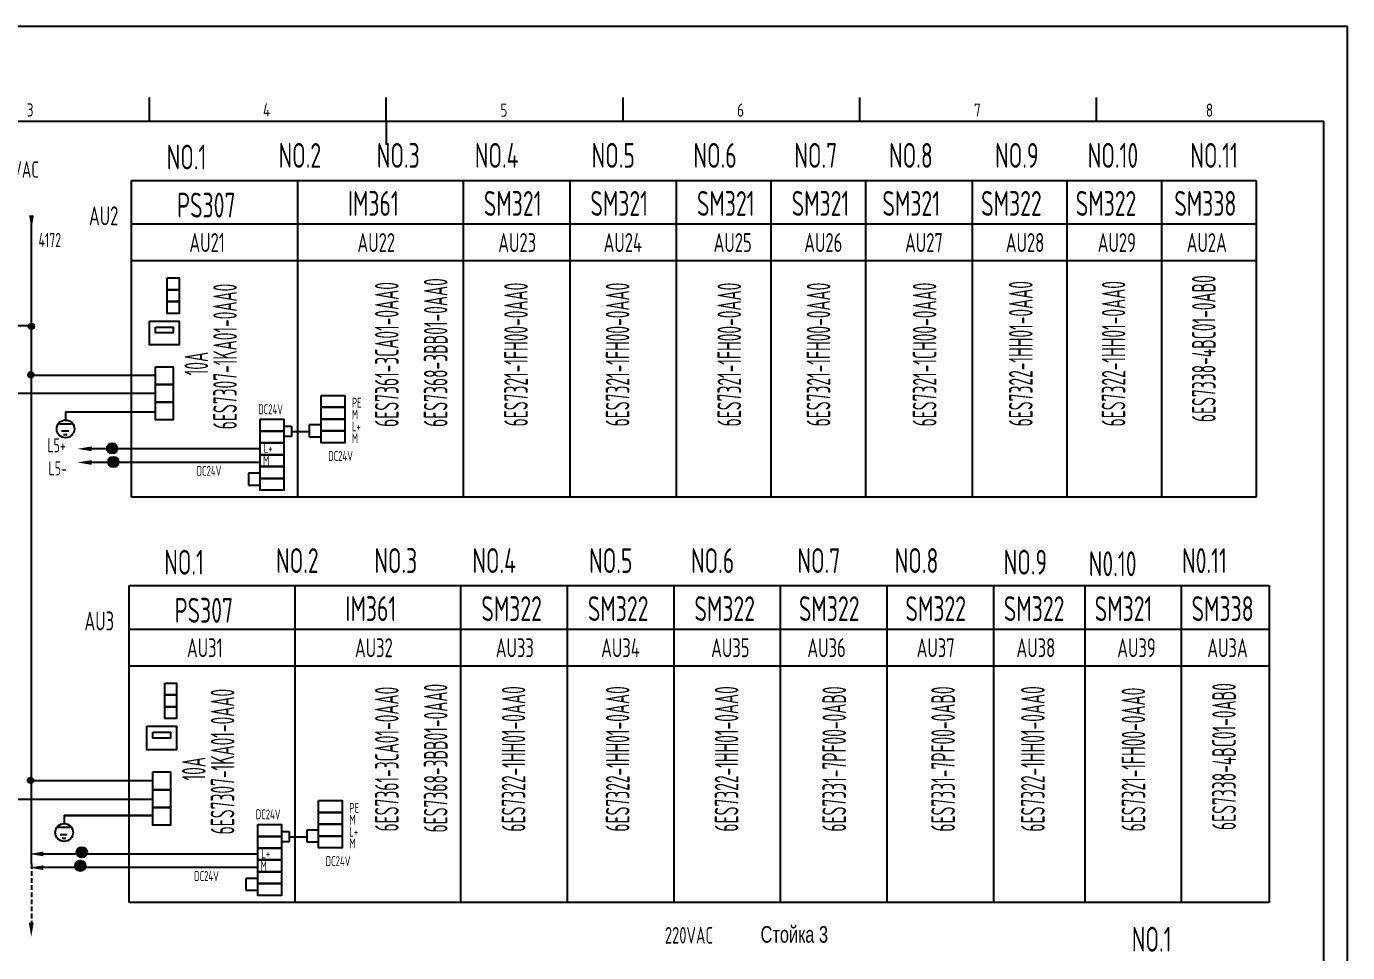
# Model space of a CAD drawing. Extents: x -2005 to 7010, y -1792 to 2924.
# Drawn here: x 1162.9 to 1441.9, y 537.8 to 733.6 of the extents above; entities that cross this region are included whole.
import ezdxf

# ---------------------------------------------------------------- set-up
doc = ezdxf.new("R2010")
doc.units = 0
doc.header["$LTSCALE"] = 2
for name, pattern in [('DASHDOT', [1, 0.5, -0.25, 0, -0.25]), ('DASHED2', [0.375, 0.25, -0.125]), ('HIDDEN', [0.375, 0.25, -0.125])]:
    doc.linetypes.add(name, pattern=pattern)
doc.layers.get('0').update_dxf_attribs({"linetype": 'CONTINUOUS'})
for name, color, linetype in [('01', 7, 'CONTINUOUS'), ('11', 3, 'CONTINUOUS'), ('CONTINUOUS', 7, 'CONTINUOUS')]:
    doc.layers.add(name, color=color, linetype=linetype)
doc.styles.add('ROMAN', font='ROMANC.shx', dxfattribs={"width": 0.7, "height": 0.7})
doc.styles.get("Standard").update_dxf_attribs({"font": 'isocp.shx', "width": 0.707, "bigfont": 'dfst.shx'})

# ---------------------------------------------------------------- blocks, each defined once
blk = doc.blocks.new('POINT1')
h = blk.add_hatch()
h.set_pattern_fill('ANGLE', color=256, scale=0.01, style=0)
h.set_pattern_definition([(0, (0, 0), (0, 0.06985), [0.0508, -0.01905]), (90, (0, 0), (-0.06985, 4e-18), [0.0508, -0.01905])])
h.paths.add_polyline_path([(-0.6, 0, 1), (0.6, 0, 1)])
blk.add_circle((0, 0), 0.6)

msp = doc.modelspace()

# ---------------------------------------------------------------- hatches: boundary and pattern name
at = {"layer": 'CONTINUOUS'}
h = msp.add_hatch(color=256, dxfattribs=at)
edge = h.paths.add_edge_path()
edge.add_arc((1180.96, 644.38), 1.1, 0, 360)
h = msp.add_hatch(color=256, dxfattribs=at)
edge = h.paths.add_edge_path()
edge.add_arc((1181.22, 641.51), 1.1, 0, 360)
h = msp.add_hatch(color=256, dxfattribs=at)
edge = h.paths.add_edge_path()
edge.add_arc((1174.57, 559.03), 1.1, 0, 360)
h = msp.add_hatch(color=256, dxfattribs=at)
edge = h.paths.add_edge_path()
edge.add_arc((1174.25, 556.15), 1.1, 0, 360)

# ---------------------------------------------------------------- linework, layer by layer
at = {"ltscale": 2}
for p, q in [((1185.09, 701), (1422.59, 701)), ((1185.09, 634.05), (1185.09, 701)), ((1220.09, 701), (1220.09, 634.05)), ((1255.09, 701), (1255.09, 634.05)), ((1277.59, 701), (1277.59, 634.05)), ((1300.09, 701), (1300.09, 634.05)), ((1320.09, 701), (1320.09, 634.05)), ((1320.09, 701), (1320.09, 634.05)), ((1340.09, 701), (1340.09, 634.05)), ((1362.59, 701), (1362.59, 634.05)), ((1382.59, 701), (1382.59, 634.05)), ((1382.59, 701), (1382.59, 634.05)), ((1402.59, 701), (1402.59, 634.05)), ((1402.59, 701), (1402.59, 634.05)), ((1402.59, 701), (1402.59, 634.05)), ((1422.59, 701), (1422.59, 634.05)), ((1163.93, 556.55), (1163.93, 693.62)), ((1185.09, 691.82), (1422.59, 691.82)), ((1185.09, 684.07), (1422.59, 684.07)), ((1163.93, 670.25), (1106.79, 670.25)), ((1171.12, 652.1), (1171.12, 650.41)), ((1169.87, 649.59), (1172.37, 649.59)), ((1170.29, 648.07), (1171.8, 648.07)), ((1217.25, 649.05), (1218.85, 649.05)), ((1218.85, 649.05), (1218.85, 646.86)), ((1218.85, 647.94), (1222.59, 647.94)), ((1225.09, 649.33), (1222.59, 649.33)), ((1222.59, 649.33), (1222.59, 646.83)), ((1170.71, 647.28), (1171.5, 647.28)), ((1218.85, 646.86), (1217.25, 646.87)), ((1222.59, 646.83), (1225.09, 646.83)), ((1212.25, 639.13), (1209.75, 639.13)), ((1209.75, 639.13), (1209.75, 636.63)), ((1209.75, 636.63), (1212.25, 636.63)), ((1422.59, 634.05), (1185.09, 634.05)), ((1184.57, 615.37), (1425.31, 615.37)), ((1184.57, 548.42), (1184.57, 615.37)), ((1219.57, 615.37), (1219.57, 548.42)), ((1254.57, 615.37), (1254.57, 548.42)), ((1277.07, 615.37), (1277.07, 548.42)), ((1299.57, 615.37), (1299.57, 548.42)), ((1322.07, 615.37), (1322.07, 548.42)), ((1344.57, 615.37), (1344.57, 548.42)), ((1367.07, 615.37), (1367.07, 548.42)), ((1386.35, 615.37), (1386.35, 548.42)), ((1406.74, 615.37), (1406.74, 548.42)), ((1425.31, 615.37), (1425.31, 548.42)), ((1184.57, 606.19), (1425.31, 606.19)), ((1184.57, 598.44), (1425.31, 598.44)), ((1189.57, 574.11), (1163.93, 574.11)), ((1189.57, 570.19), (1154.01, 570.19)), ((1170.82, 566.81), (1170.82, 565.12)), ((1169.57, 564.3), (1172.07, 564.3)), ((1224.57, 563.7), (1222.07, 563.7)), ((1222.07, 563.7), (1222.07, 561.2)), ((1169.99, 562.78), (1171.5, 562.78)), ((1170.41, 562), (1171.2, 562)), ((1216.73, 563.42), (1218.32, 563.42)), ((1218.32, 561.23), (1216.73, 561.24)), ((1218.32, 563.42), (1218.32, 561.23)), ((1218.32, 562.31), (1222.07, 562.31)), ((1222.07, 561.2), (1224.57, 561.2)), ((1209.23, 553.5), (1209.23, 551)), ((1211.73, 553.5), (1209.23, 553.5)), ((1209.23, 551), (1211.73, 551)), ((1425.31, 548.42), (1184.57, 548.42))]:
    msp.add_line(p, q, dxfattribs=at)
at = {"color": 1, "ltscale": 2}
for p, q in [((1212.25, 644.25), (1175.89, 644.25)), ((1212.25, 641.43), (1175.76, 641.43)), ((1211.73, 558.62), (1165.7, 558.62)), ((1211.73, 555.81), (1165.57, 555.81))]:
    msp.add_line(p, q, dxfattribs=at)
at = {"ltscale": 2}
for points in [[(1192.59, 680.4), (1195.09, 680.4), (1195.09, 677.9), (1192.59, 677.9)], [(1192.59, 677.9), (1195.09, 677.9), (1195.09, 675.4), (1192.59, 675.4)], [(1192.59, 675.4), (1195.09, 675.4), (1195.09, 672.9), (1192.59, 672.9)], [(1188.84, 671.28), (1195.09, 671.28), (1195.09, 666.28), (1188.84, 666.28)], [(1190.09, 670.03), (1193.84, 670.03), (1193.84, 668.78), (1190.09, 668.78)], [(1190.09, 661.63), (1193.84, 661.63), (1193.84, 657.88), (1190.09, 657.88)], [(1190.09, 657.88), (1193.84, 657.88), (1193.84, 654.13), (1190.09, 654.13)], [(1190.09, 654.13), (1193.84, 654.13), (1193.84, 650.38), (1190.09, 650.38)], [(1225.09, 655.58), (1230.09, 655.58), (1230.09, 653.08), (1225.09, 653.08)], [(1225.09, 653.08), (1230.09, 653.08), (1230.09, 650.58), (1225.09, 650.58)], [(1212.25, 650.52), (1217.25, 650.52), (1217.25, 648.02), (1212.25, 648.02)], [(1225.09, 650.58), (1230.09, 650.58), (1230.09, 648.08), (1225.09, 648.08)], [(1212.25, 648.02), (1217.25, 648.02), (1217.25, 645.52), (1212.25, 645.52)], [(1225.09, 648.08), (1230.09, 648.08), (1230.09, 645.58), (1225.09, 645.58)], [(1212.25, 645.52), (1217.25, 645.52), (1217.25, 643.02), (1212.25, 643.02)], [(1212.25, 643.02), (1217.25, 643.02), (1217.25, 640.52), (1212.25, 640.52)], [(1212.25, 640.52), (1217.25, 640.52), (1217.25, 638.02), (1212.25, 638.02)], [(1212.25, 638.02), (1217.25, 638.02), (1217.25, 635.52), (1212.25, 635.52)], [(1192.07, 594.77), (1194.57, 594.77), (1194.57, 592.27), (1192.07, 592.27)], [(1192.07, 592.27), (1194.57, 592.27), (1194.57, 589.77), (1192.07, 589.77)], [(1192.07, 589.77), (1194.57, 589.77), (1194.57, 587.27), (1192.07, 587.27)], [(1188.32, 585.65), (1194.57, 585.65), (1194.57, 580.65), (1188.32, 580.65)], [(1189.57, 584.4), (1193.32, 584.4), (1193.32, 583.15), (1189.57, 583.15)], [(1189.57, 576), (1193.32, 576), (1193.32, 572.25), (1189.57, 572.25)], [(1189.57, 572.25), (1193.32, 572.25), (1193.32, 568.5), (1189.57, 568.5)], [(1224.57, 569.95), (1229.57, 569.95), (1229.57, 567.45), (1224.57, 567.45)], [(1189.57, 566.81), (1170.82, 566.81), (1170.82, 566.81), (1189.57, 566.81)], [(1189.57, 568.5), (1193.32, 568.5), (1193.32, 564.75), (1189.57, 564.75)], [(1224.57, 567.45), (1229.57, 567.45), (1229.57, 564.95), (1224.57, 564.95)], [(1211.73, 564.89), (1216.73, 564.89), (1216.73, 562.39), (1211.73, 562.39)], [(1224.57, 564.95), (1229.57, 564.95), (1229.57, 562.45), (1224.57, 562.45)], [(1211.73, 562.39), (1216.73, 562.39), (1216.73, 559.89), (1211.73, 559.89)], [(1224.57, 562.45), (1229.57, 562.45), (1229.57, 559.95), (1224.57, 559.95)], [(1211.73, 559.89), (1216.73, 559.89), (1216.73, 557.39), (1211.73, 557.39)], [(1211.73, 557.39), (1216.73, 557.39), (1216.73, 554.89), (1211.73, 554.89)], [(1211.73, 554.89), (1216.73, 554.89), (1216.73, 552.39), (1211.73, 552.39)], [(1211.73, 552.39), (1216.73, 552.39), (1216.73, 549.89), (1211.73, 549.89)]]:
    msp.add_lwpolyline(points, close=True, dxfattribs=at)
for centre in [(1171.14, 648.49), (1170.84, 563.2)]:
    msp.add_circle(centre, 1.88, dxfattribs=at)
at = {"color": 3}
for points in [[(1164.43, 693.62), (1163.43, 693.62), (1163.93, 690.62)], [(1176.65, 643.79), (1176.65, 644.79), (1173.65, 644.29)], [(1176.65, 640.9), (1176.65, 641.9), (1173.65, 641.4)], [(1166.46, 558.17), (1166.46, 559.17), (1163.46, 558.67)], [(1166.46, 555.27), (1166.46, 556.27), (1163.46, 555.77)], [(1164.39, 544.13), (1163.39, 544.13), (1163.89, 541.13)]]:
    msp.add_solid(points, dxfattribs=at)
at = {"layer": '01', "linetype": 'Continuous', "ltscale": 2}
for p, q in [((1190.09, 659.75), (1163.93, 659.75)), ((1190.09, 656), (1154.33, 656)), ((1171.12, 652.1), (1190.09, 652.1))]:
    msp.add_line(p, q, dxfattribs=at)
at = {"layer": '01', "linetype": 'DASHED2', "ltscale": 2}
msp.add_line((1163.93, 556.55), (1163.93, 544.09), dxfattribs=at)
at = {"layer": 'CONTINUOUS', "color": 3}
for p, q in [((1441.87, 733.56), (1021.87, 733.56)), ((1441.87, 436.56), (1441.87, 733.56))]:
    msp.add_line(p, q, dxfattribs=at)
at = {"layer": 'CONTINUOUS', "linetype": 'Continuous'}
for p, q in [((1188.87, 713.56), (1188.87, 718.56)), ((1288.87, 713.56), (1288.87, 718.56)), ((1338.87, 713.56), (1338.87, 718.56)), ((1388.87, 713.56), (1388.87, 718.56))]:
    msp.add_line(p, q, dxfattribs=at)
at = {"layer": 'CONTINUOUS'}
for p, q in [((1238.87, 713.56), (1238.87, 718.56)), ((1041.87, 713.56), (1436.87, 713.56)), ((1238.87, 713.56), (1238.87, 708.56)), ((1436.87, 441.56), (1436.87, 713.56))]:
    msp.add_line(p, q, dxfattribs=at)
for centre in [(1180.96, 644.38), (1181.22, 641.51), (1174.57, 559.03), (1174.25, 556.15)]:
    msp.add_circle(centre, 1.1, dxfattribs=at)

# ---------------------------------------------------------------- block references
at = {"layer": '01', "linetype": 'DASHDOT'}
for p in [(1163.91, 670.17), (1163.83, 659.91), (1163.74, 574.22)]:
    msp.add_blockref('POINT1', p, dxfattribs=at)

# ---------------------------------------------------------------- texts
at = {"color": 1, "width": 0.707}
for s, height, p in [('NO.2', 5.25, (1216.11, 703.67)), ('NO.3', 5.25, (1236.86, 703.67)), ('NO.4', 5.25, (1257.56, 703.67)), ('NO.5', 5.25, (1282.22, 703.67)), ('NO.6', 5.25, (1303.73, 703.67)), ('NO.7', 5.25, (1325.04, 703.67)), ('NO.8', 5.25, (1345.04, 703.67)), ('NO.9', 5.25, (1367.44, 703.67)), ('NO.10', 5.25, (1386.99, 703.67)), ('NO.11', 5.25, (1408.67, 703.67)), ('M', 2.1, (1231.59, 645.48)), ('M', 2.1, (1212.85, 640.72)), ('NO.2', 5.25, (1215.59, 618.04)), ('NO.3', 5.25, (1236.34, 618.04)), ('NO.4', 5.25, (1257.04, 618.04)), ('NO.5', 5.25, (1281.7, 618.04)), ('NO.6', 5.25, (1303.21, 618.04)), ('NO.7', 5.25, (1325.69, 618.04)), ('NO.8', 5.25, (1346.22, 618.04)), ('NO.9', 5.25, (1369.24, 617.71)), ('N0.10', 5.25, (1387.22, 617.37)), ('N0.11', 5.25, (1406.92, 618.04)), ('M', 2.1, (1231.07, 559.85)), ('M', 2.1, (1212.33, 555.09))]:
    msp.add_text(s, height=height, dxfattribs=at).set_placement(p)
at = {"width": 0.707}
for s, height, p in [('NO.1', 5.25, (1192.49, 703.32)), ('PS307', 5.25, (1194.68, 693.16)), ('IM361', 5.25, (1230.75, 693.52)), ('SM321', 5.25, (1259.47, 693.52)), ('SM321', 5.25, (1281.97, 693.52)), ('SM321', 5.25, (1304.47, 693.52)), ('SM321', 5.25, (1324.47, 693.52)), ('SM321', 5.25, (1343.65, 693.52)), ('SM322', 5.25, (1364.49, 693.52)), ('SM322', 5.25, (1384.47, 693.52)), ('SM338', 5.25, (1405.28, 693.52)), ('DC24V', 2.1, (1211.82, 651.6)), ('PE', 2.1, (1231.59, 652.98)), ('M', 2.1, (1231.59, 650.48)), ('L+', 2.1, (1231.59, 647.98)), ('L+', 2.1, (1213, 643.37)), ('DC24V', 2.1, (1226.59, 641.73)), ('DC24V', 2.1, (1198.81, 638.58)), ('NO.1', 5.25, (1191.97, 617.69)), ('PS307', 5.25, (1194.16, 607.54)), ('IM361', 5.25, (1230.23, 607.89)), ('SM322', 5.25, (1258.94, 607.89)), ('SM322', 5.25, (1281.44, 607.89)), ('SM322', 5.25, (1303.94, 607.89)), ('SM322', 5.25, (1326.01, 607.89)), ('SM322', 5.25, (1348.51, 607.89)), ('SM322', 5.25, (1369.28, 607.89)), ('SM321', 5.25, (1388.47, 607.89)), ('SM338', 5.25, (1408.93, 607.89)), ('PE', 2.1, (1231.07, 567.35)), ('DC24V', 2.1, (1211.3, 565.97)), ('M', 2.1, (1231.07, 564.85)), ('L+', 2.1, (1231.07, 562.35)), ('L+', 2.1, (1212.48, 557.74)), ('DC24V', 2.1, (1226.07, 556.1)), ('DC24V', 2.1, (1198.28, 552.95)), ('NO.1', 5.25, (1396.31, 538.02))]:
    msp.add_text(s, height=height, dxfattribs=at).set_placement(p)
at = {"layer": '01', "linetype": 'DASHED2', "ltscale": 2, "insert": (1317.9, 543.42), "char_height": 3.5, "width": 14.6741, "attachment_point": 1}
msp.add_mtext('{\\fArial|b0|i0|c204|p34;Стойка\\fArial|b0|i0|c0|p34; 3\\fArial Cyr|b0|i0|c204|p34; }', dxfattribs=at)
at = {"layer": '11', "width": 0.52827}
for s, p in [('6ES7338-4BC01-0AB0', (1414.01, 649.94)), ('6ES7361-3CA01-0AA0', (1241.48, 648.92)), ('6ES7368-3BB01-0AA0', (1251.8, 648.92)), ('6ES7321-1FH00-0AA0', (1268.76, 649.02)), ('6ES7321-1FH00-0AA0', (1290.22, 649.02)), ('6ES7321-1FH00-0AA0', (1313.8, 649.02)), ('6ES7322-1HH01-0AA0', (1375.36, 649.02)), ('6ES7322-1HH01-0AA0', (1394.95, 649.02)), ('6ES7368-3BB01-0AA0', (1251.8, 563.2)), ('6ES7338-4BC01-0AB0', (1418.28, 563.72)), ('6ES7361-3CA01-0AA0', (1241.48, 563.41)), ('6ES7322-1HH01-0AA0', (1268.24, 563.39)), ('6ES7322-1HH01-0AA0', (1290.23, 563.39)), ('6ES7322-1HH01-0AA0', (1313.23, 563.39)), ('6ES7331-7PF00-0AB0', (1335.96, 563.39)), ('6ES7331-7PF00-0AB0', (1358.95, 563.39)), ('6ES7322-1HH01-0AA0', (1377.91, 563.39)), ('6ES7321-1FH00-0AA0', (1399.15, 563.43))]:
    msp.add_text(s, height=5, rotation=90, dxfattribs=at).set_placement(p)
at = {"layer": '11', "color": 1, "width": 0.52827}
for s, p in [('6ES7307-1KA01-0AA0', (1207.31, 648.42)), ('6ES7321-1FH00-0AA0', (1332.65, 649.02)), ('6ES7321-1CH00-0AA0', (1355.05, 649.02)), ('10A', (1201.24, 659.82)), ('6ES7307-1KA01-0AA0', (1206.79, 562.8)), ('10A', (1200.72, 574.2))]:
    msp.add_text(s, height=5, rotation=90, dxfattribs=at).set_placement(p)
at = {"layer": 'CONTINUOUS', "linetype": 'Continuous', "style": 'ROMAN', "width": 0.7}
for s, p in [('3', (1162.93, 714.5)), ('4', (1212.82, 714.5)), ('5', (1262.96, 714.46)), ('6', (1312.94, 714.46)), ('7', (1362.98, 714.46)), ('8', (1411.93, 714.46))]:
    msp.add_text(s, height=2.8, dxfattribs=at).set_placement(p)
at = {"layer": 'CONTINUOUS', "linetype": 'HIDDEN', "width": 0.707}
for p in [(1155.34, 701.56), (1297.7, 539.73)]:
    msp.add_text('220VAC', height=3.5, dxfattribs=at).set_placement(p)
at = {"layer": 'CONTINUOUS', "color": 0, "width": 0.707}
for s, p in [('AU2', (1176.07, 691.53)), ('AU21', (1197.28, 685.88)), ('AU22', (1232.77, 685.88)), ('AU23', (1262.5, 685.88)), ('AU24', (1284.75, 685.88)), ('AU25', (1307.98, 685.88)), ('AU26', (1327.12, 685.88)), ('AU27', (1348.41, 685.88)), ('AU28', (1369.68, 685.88)), ('AU29', (1389.09, 685.88)), ('AU2A', (1407.88, 685.88)), ('AU3', (1175.11, 605.9)), ('AU31', (1196.76, 600.25)), ('AU32', (1232.24, 600.25)), ('AU33', (1261.97, 600.25)), ('AU34', (1284.23, 600.25)), ('AU35', (1307.46, 600.25)), ('AU36', (1327.79, 600.25)), ('AU37', (1350.86, 600.25)), ('AU38', (1371.94, 600.25)), ('AU39', (1393.23, 600.25)), ('AU3A', (1412.24, 600.25))]:
    msp.add_text(s, height=4, dxfattribs=at).set_placement(p)
at = {"layer": 'CONTINUOUS', "width": 0.67}
msp.add_text('4172', height=3, dxfattribs=at).set_placement((1165.42, 686.92))
at = {"layer": 'CONTINUOUS', "color": 1, "width": 0.67}
for s, p in [('L5+', (1167.31, 643.53)), ('L5-', (1167.54, 638.65))]:
    msp.add_text(s, height=3, dxfattribs=at).set_placement(p)

doc.saveas('drawing.dxf')
